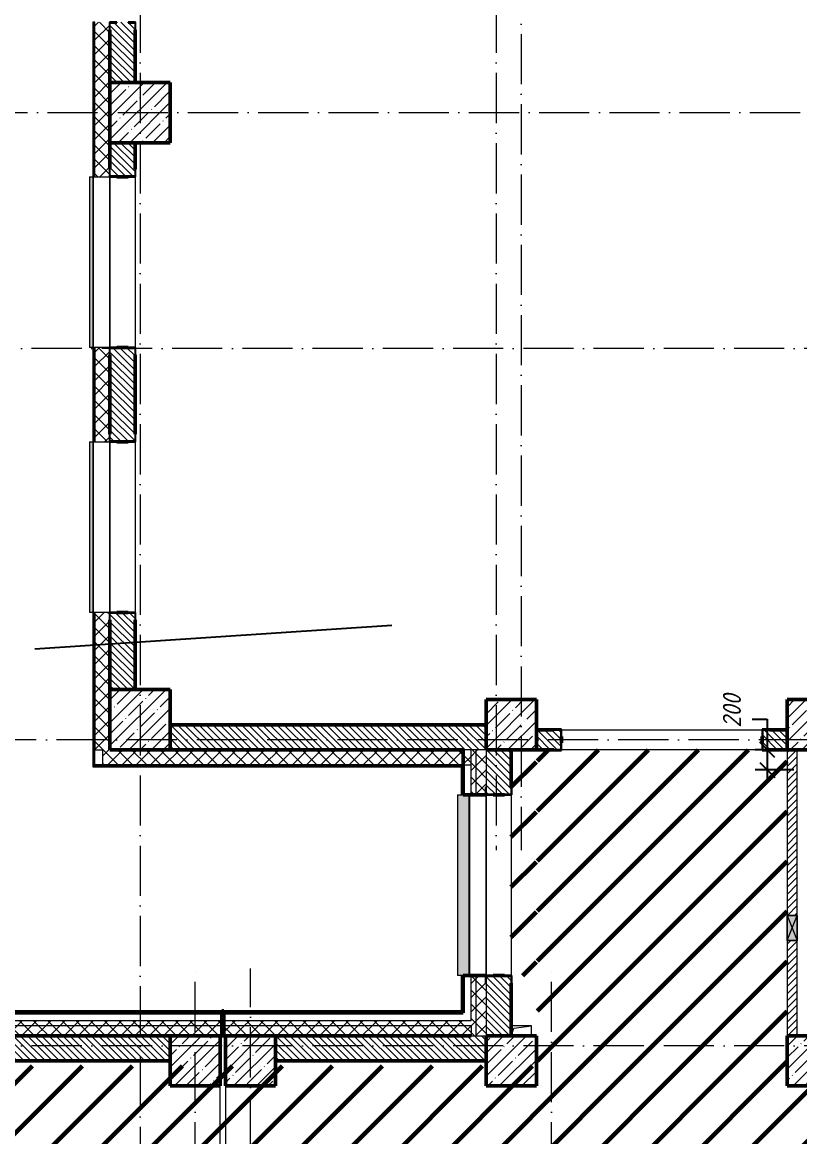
# Model space of a CAD drawing. Header units: millimetres. Extents: x -606178 to 312196, y -19338 to 632709.
# Drawn here: x -195025 to -187276, y 460270 to 471375 of the extents above; entities that cross this region are included whole.
import ezdxf

# ---------------------------------------------------------------- set-up
doc = ezdxf.new("R2010")
doc.units = ezdxf.units.MM
doc.linetypes.add('50_200_ШТРИХ_1Т_ш5_п1_п1_', pattern=[700, 500, -100, 0, -100])
for name, color, linetype, lineweight in [('6.4.1) Окр пт с инж. ПТ2.16', 3, 'Continuous', 60), ('A-____-____-DIMS', 7, 'Continuous', 9), ('A-DETL-GENF-OTLN', 7, 'Continuous', 9), ('A-FLOR-____-OTLN', 7, 'Continuous', 9), ('A-GENM-____-MCUT', 7, 'Continuous', 25), ('A-GENM-____-OTLN', 7, 'Continuous', 9), ('A-GENM-____-OTLN-1', 7, 'Continuous', 25), ('A-GLAZ-____-OTLN', 7, 'Continuous', 9), ('A-WALL-____-MCUT-2', 7, 'Continuous', 50), ('A-WALL-____-MCUT-3', 7, 'Continuous', 9), ('A-WALL-____-OTLN', 7, 'Continuous', 9), ('A-WALL-____-PATT-1', 7, 'Continuous', 9), ('A-WALL-FNSH-MCUT-1', 7, 'Continuous', 9), ('I-WALL-____-OTLN', 7, 'Continuous', 9), ('S-COLS-____-MCUT', 7, 'Continuous', 50), ('S-COLS-____-OTLN', 7, 'Continuous', 9), ('S-GRID-____-OTLN-1', 7, '50_200_ШТРИХ_1Т_ш5_п1_п1_', 9)]:
    doc.layers.add(name, color=color, linetype=linetype, lineweight=lineweight)
doc.layers.add('A-GLAZ-____-OTLN-1', color=7, linetype='Continuous', lineweight=9, true_color=0xc0c0c0)
doc.styles.add('ISOCPEUR_I_10', font='isocpeui.ttf', dxfattribs={"width": 0.9, "height": 180})
doc.dimstyles.new('ISO-1_8_0_9К_СРЕДНИЙ_Кладочные_4', dxfattribs={"dimscale": 304.8, "dimtxt": 179.276612, "dimasz": 0.492126, "dimexe": 0.393701, "dimexo": 0, "dimgap": 0, "dimtad": 1, "dimdec": 3, "dimrnd": 0.001, "dimdsep": 46, "dimtxsty": 'ISOCPEUR_I_10', "dimblk1": 'OBLIQUE', "dimblk2": 'OBLIQUE', "dimsah": 1, "dimcen": 0.09, "dimdle": 0.393701, "dimazin": 0, "dimtfac": 1, "dimtdec": 4, "dimtix": 1, "dimtmove": 1, "dimatfit": 3, "dimfxl": 1, "dimtvp": 1, "dimtolj": 1, "dimtzin": 0, "dimarcsym": 2})
pattern_1 = [(45, (-264901.3, 451794.26), (-70.71068, 70.71068), []), (135, (-264901.3, 451794.26), (-70.71068, -70.71068), [])]
pattern_2 = [(135, (-264901.3, 451794.26), (-35.35534, -35.35534), [])]
pattern_3 = [(45, (-264901.3, 451794.26), (-85.53659, 85.53659), []), (45, (-264844.28, 451794.26), (-85.53659, 85.53659), [])]

# ---------------------------------------------------------------- blocks, each defined once
blk = doc.blocks.new('BSC_Колонна _Прямоугольная - 600х600-V12-АР1_План отверстий 2 этажа в осях 1-64_А-ГГ')
at = {"layer": 'S-COLS-____-OTLN'}
h = blk.add_hatch(dxfattribs=at)
h.set_pattern_fill('FP_40', color=256, style=0, pattern_type=2)
h.set_pattern_definition([(45, (-71050, -18681.04), (-114.04925, 114.04925), []), (45, (-70935.95, -18681.04), (-114.04925, 114.04925), [201.613, -40.323, 3.353, -36.97])])
h.paths.add_polyline_path([(-300, -300), (300, -300), (300, 300), (-300, 300)], flags=0)
at = {"layer": 'S-COLS-____-MCUT'}
for p, q in [((300, 300), (-300, 300)), ((-300, 300), (-300, -300)), ((300, -300), (300, 300)), ((-300, -300), (300, -300))]:
    blk.add_line(p, q, dxfattribs=at)
blk = doc.blocks.new('BSC_Колонна _Прямоугольная - 500х500-V18-АР1_План отверстий 2 этажа в осях 1-64_А-ГГ')
at = {"layer": 'S-COLS-____-OTLN'}
h = blk.add_hatch(dxfattribs=at)
h.set_pattern_fill('FP_47', color=256, style=0, pattern_type=2)
h.set_pattern_definition([(45, (-77750, -12581.04), (-114.04925, 114.04925), []), (45, (-77635.95, -12581.04), (-114.04925, 114.04925), [201.613, -40.323, 3.353, -36.97])])
h.paths.add_polyline_path([(-250, -250), (250, -250), (250, 250), (-250, 250)], flags=0)
at = {"layer": 'S-COLS-____-MCUT'}
for p, q in [((250, 250), (-250, 250)), ((-250, 250), (-250, -250)), ((250, -250), (250, 250)), ((-250, -250), (250, -250))]:
    blk.add_line(p, q, dxfattribs=at)
blk = doc.blocks.new('BSC_Колонна _Прямоугольная - 600х600-V79-АР1_План отверстий 2 этажа в осях 1-64_А-ГГ')
at = {"layer": 'S-COLS-____-OTLN'}
h = blk.add_hatch(dxfattribs=at)
h.set_pattern_fill('FP_108', color=256, style=0, pattern_type=2)
h.set_pattern_definition([(45, (-71050, -12631.04), (-114.04925, 114.04925), []), (45, (-70935.95, -12631.04), (-114.04925, 114.04925), [201.613, -40.323, 3.353, -36.97])])
h.paths.add_polyline_path([(-300, -300), (300, -300), (300, 300), (-300, 300)], flags=0)
at = {"layer": 'S-COLS-____-MCUT'}
for p, q in [((300, 300), (-300, 300)), ((-300, 300), (-300, -300)), ((300, -300), (300, 300)), ((-300, -300), (300, -300))]:
    blk.add_line(p, q, dxfattribs=at)
blk = doc.blocks.new('BSC_Колонна _Прямоугольная - 500х500-V114-АР1_План отверстий 2 этажа в осях 1-64_А-ГГ')
at = {"layer": 'S-COLS-____-OTLN'}
h = blk.add_hatch(dxfattribs=at)
h.set_pattern_fill('FP_143', color=256, style=0, pattern_type=2)
h.set_pattern_definition([(45, (-72150, -9231.04), (-114.04925, 114.04925), []), (45, (-72035.95, -9231.04), (-114.04925, 114.04925), [201.613, -40.323, 3.353, -36.97])])
h.paths.add_polyline_path([(-250, -250), (250, -250), (250, 250), (-250, 250)], flags=0)
at = {"layer": 'S-COLS-____-MCUT'}
for p, q in [((250, 250), (-250, 250)), ((-250, 250), (-250, -250)), ((250, -250), (250, 250)), ((-250, -250), (250, -250))]:
    blk.add_line(p, q, dxfattribs=at)
blk = doc.blocks.new('BSC_Колонна _Прямоугольная - 500х500-V115-АР1_План отверстий 2 этажа в осях 1-64_А-ГГ')
at = {"layer": 'S-COLS-____-OTLN'}
h = blk.add_hatch(dxfattribs=at)
h.set_pattern_fill('FP_144', color=256, style=0, pattern_type=2)
h.set_pattern_definition([(45, (-71600, -9231.04), (-114.04925, 114.04925), []), (45, (-71485.95, -9231.04), (-114.04925, 114.04925), [201.613, -40.323, 3.353, -36.97])])
h.paths.add_polyline_path([(-250, -250), (250, -250), (250, 250), (-250, 250)], flags=0)
at = {"layer": 'S-COLS-____-MCUT'}
for p, q in [((250, 250), (-250, 250)), ((-250, 250), (-250, -250)), ((250, -250), (250, 250)), ((-250, -250), (250, -250))]:
    blk.add_line(p, q, dxfattribs=at)
blk = doc.blocks.new('BSC_Колонна _Прямоугольная - 500х500-V135-АР1_План отверстий 2 этажа в осях 1-64_А-ГГ')
at = {"layer": 'S-COLS-____-OTLN'}
h = blk.add_hatch(dxfattribs=at)
h.set_pattern_fill('FP_165', color=256, style=0, pattern_type=2)
h.set_pattern_definition([(45, (-74750, -12581.04), (-114.04925, 114.04925), []), (45, (-74635.95, -12581.04), (-114.04925, 114.04925), [201.613, -40.323, 3.353, -36.97])])
h.paths.add_polyline_path([(-250, -250), (250, -250), (250, 250), (-250, 250), (-250, 195)], flags=0)
at = {"layer": 'S-COLS-____-MCUT'}
for p, q in [((250, 250), (-250, 250)), ((-250, 250), (-250, -250)), ((250, -250), (250, 250)), ((-250, -250), (250, -250))]:
    blk.add_line(p, q, dxfattribs=at)
blk = doc.blocks.new('BSC_Колонна _Прямоугольная - 500х500-V139-АР1_План отверстий 2 этажа в осях 1-64_А-ГГ')
at = {"layer": 'S-COLS-____-OTLN'}
h = blk.add_hatch(dxfattribs=at)
h.set_pattern_fill('FP_170', color=256, style=0, pattern_type=2)
h.set_pattern_definition([(45, (-77750, -9231.04), (-114.04925, 114.04925), []), (45, (-77635.95, -9231.04), (-114.04925, 114.04925), [201.613, -40.323, 3.353, -36.97])])
h.paths.add_polyline_path([(-250, -250), (250, -250), (250, 250), (-250, 250)], flags=0)
at = {"layer": 'S-COLS-____-MCUT'}
for p, q in [((250, 250), (-250, 250)), ((-250, 250), (-250, -250)), ((250, -250), (250, 250)), ((-250, -250), (250, -250))]:
    blk.add_line(p, q, dxfattribs=at)
blk = doc.blocks.new('BSC_Колонна _Прямоугольная - 500х500-V140-АР1_План отверстий 2 этажа в осях 1-64_А-ГГ')
at = {"layer": 'S-COLS-____-OTLN'}
h = blk.add_hatch(dxfattribs=at)
h.set_pattern_fill('FP_171', color=256, style=0, pattern_type=2)
h.set_pattern_definition([(45, (-74750, -9231.04), (-114.04925, 114.04925), []), (45, (-74635.95, -9231.04), (-114.04925, 114.04925), [201.613, -40.323, 3.353, -36.97])])
h.paths.add_polyline_path([(-250, -250), (250, -250), (250, 250), (-250, 250), (-250, 105)], flags=0)
at = {"layer": 'S-COLS-____-MCUT'}
for p, q in [((250, 250), (-250, 250)), ((-250, 250), (-250, -250)), ((250, -250), (250, 250)), ((-250, -250), (250, -250))]:
    blk.add_line(p, q, dxfattribs=at)
blk = doc.blocks.new('Фахверк_СКБ_Уголок - 250_2700-27497298-АР1_План отверстий 2 этажа в осях 1-64_А-ГГ')
at = {"layer": 'A-GENM-____-MCUT'}
for p, q in [((200, 181), (125, 181)), ((125, 181), (125, 106)), ((131, 106), (131, 175)), ((131, 175), (200, 175)), ((200, 175), (200, 181)), ((125, 106), (131, 106)), ((131, -6), (125, -6)), ((125, -6), (125, -81)), ((125, -81), (200, -81)), ((131, -75), (131, -6)), ((200, -75), (131, -75)), ((200, -81), (200, -75))]:
    blk.add_line(p, q, dxfattribs=at)
blk = doc.blocks.new('Фахверк_СКБ_Уголок - 200_3380-28509457-АР1_План отверстий 2 этажа в осях 1-64_А-ГГ')
at = {"layer": 'A-GENM-____-MCUT'}
for p, q in [((200, 156), (125, 156)), ((125, 156), (125, 81)), ((131, 81), (131, 150)), ((131, 150), (200, 150)), ((200, 150), (200, 156)), ((125, 81), (131, 81)), ((131, 19), (125, 19)), ((125, 19), (125, -56)), ((131, -50), (131, 19)), ((125, -56), (200, -56)), ((200, -50), (131, -50)), ((200, -56), (200, -50))]:
    blk.add_line(p, q, dxfattribs=at)
blk = doc.blocks.new('AR_Отверстие прямоугольное _в стене_ - AR_Отверстие прямоугольное _в стене__ВК-32404655-АР1_План отверстий 2 этажа в осях 1-64_А-ГГ')
at = {"layer": 'A-GLAZ-____-OTLN'}
blk.add_hatch(color=256, dxfattribs=at).paths.add_polyline_path([(125, 50), (-125, 50), (-125, -50), (125, -50)], flags=0)
at = {"layer": 'A-DETL-GENF-OTLN'}
for p, q in [((-125, -50), (-125, 50)), ((-125, 50), (125, 50)), ((125, 50), (-125, -50)), ((-125, 50), (125, -50)), ((125, 50), (-125, 50)), ((-125, 50), (-125, -50)), ((125, 50), (125, -50)), ((125, -50), (125, 50)), ((125, -50), (-125, -50)), ((-125, -50), (125, -50))]:
    blk.add_line(p, q, dxfattribs=at)
blk = doc.blocks.new('AR_Отверстие прямоугольное _в плите_ - AR_Отверстие прямоугольное _в плите_-30510712-АР1_План отверстий 2 этажа в осях 1-64_А-ГГ')
at = {"layer": 'A-GENM-____-OTLN'}
for p, q in [((100, 50), (-100, 50)), ((-100, -50), (-75, 25)), ((-75, 25), (100, 50)), ((100, -50), (100, 50))]:
    blk.add_line(p, q, dxfattribs=at)
blk = doc.blocks.new('Отлив_СКБ - Отлив витража_СФТК-31883956-АР1_План отверстий 2 этажа в осях 1-64_А-ГГ')
at = {"layer": 'A-GLAZ-____-OTLN-1'}
for points in [[(0, 3), (0, 2), (1700, 3), (1700, 37), (0, 37)], [(0, 2), (0, 0), (1700, 0), (1700, 2)]]:
    blk.add_hatch(color=256, dxfattribs=at).paths.add_polyline_path(points, flags=0)
at = {"layer": 'A-GLAZ-____-OTLN'}
for p, q in [((0, 3), (0, 37)), ((1700, 37), (0, 37)), ((0, 2), (1700, 2)), ((1700, 37), (1700, 3)), ((1700, 0), (0, 0))]:
    blk.add_line(p, q, dxfattribs=at)
blk = doc.blocks.new('Отлив_СКБ - Отлив витража_120_НВФ-31885689-АР1_План отверстий 2 этажа в осях 1-64_А-ГГ')
at = {"layer": 'A-GLAZ-____-OTLN-1'}
for points in [[(1800, 2), (1800, 120), (0, 120), (0, 2), (1103, 2)], [(1103, 0), (1800, 0), (1800, 2), (0, 2), (0, 0)]]:
    blk.add_hatch(color=256, dxfattribs=at).paths.add_polyline_path(points, flags=0)
at = {"layer": 'A-GLAZ-____-OTLN'}
for p, q in [((0, 83), (0, 120)), ((1800, 120), (0, 120)), ((1800, 120), (1800, 83)), ((0, 2), (1800, 2)), ((1800, 0), (0, 0))]:
    blk.add_line(p, q, dxfattribs=at)
blk = doc.blocks.new('Стены 6 - Стены 4-31195849-АР1_План отверстий 2 этажа в осях 1-64_А-ГГ')
at = {"layer": 'A-WALL-____-MCUT-2'}
for p, q in [((-1799, 41030), (-1799, 41010)), ((-1549, 41030), (-1799, 41030)), ((-1799, 41010), (-1549, 41010)), ((-1549, 41010), (-1549, 41030))]:
    blk.add_line(p, q, dxfattribs=at)
blk = doc.blocks.new('_Oblique')
at = {"color": 0, "linetype": 'ByBlock', "lineweight": -2}
blk.add_line((-0.5, -0.5), (0.5, 0.5), dxfattribs=at)
blk = doc.blocks.new('*D4599')
at = {"layer": 'A-____-____-DIMS', "color": 0, "lineweight": -2, "transparency": 16777216}
for p, q in [((-187750, 464431), (-187600, 464431)), ((-187600, 464431), (-187600, 464125)), ((-187600, 464245), (-187600, 463805)), ((-187401, 464125), (-187720, 464125)), ((-187336, 463925), (-187720, 463925))]:
    blk.add_line(p, q, dxfattribs=at)
at = {"layer": 'Defpoints', "color": 0, "transparency": 16777216}
for p in [(-187401, 464125), (-187600, 463925), (-187336, 463925)]:
    blk.add_point(p, dxfattribs=at)
at = {"layer": 'A-____-____-DIMS', "color": 0, "lineweight": -2, "transparency": 16777216, "xscale": 150, "yscale": 150, "zscale": 150}
for p, rotation in [((-187600, 464125), 90), ((-187600, 463925), 270)]:
    blk.add_blockref('_Oblique', p, dxfattribs=dict(at, rotation=rotation))
at = {"layer": 'A-____-____-DIMS', "color": 0, "transparency": 16777216, "insert": (-188042, 464346), "char_height": 180, "width": 409.58, "attachment_point": 1, "rotation": 90, "line_spacing_factor": 1.149209, "style": 'ISOCPEUR_I_10'}
blk.add_mtext('\\A1;200', dxfattribs=at)

msp = doc.modelspace()

# ---------------------------------------------------------------- hatches: boundary and pattern name
at = {"layer": '6.4.1) Окр пт с инж. ПТ2.16'}
h = msp.add_hatch(dxfattribs=at)
h.set_pattern_fill('ANSI31', color=256, scale=111)
h.paths.add_polyline_path([(-189901.3011, 461875.3011), (-190151.3011, 461875.3011), (-190151.3011, 464125.3011), (-189901.3011, 464125.3011)])
h.paths.add_polyline_path([(-189889.3011, 460975.3011), (-187401.3011, 460975.3011), (-187401.3011, 464125.3011), (-189889.3011, 464125.3011)])
h = msp.add_hatch(dxfattribs=at)
h.set_pattern_fill('ANSI31', color=256, scale=111)
h.paths.add_polyline_path([(-226051.3011, 460975.3011), (-175901.3011, 460975.3011), (-175901.3011, 457875.3011), (-226051.3011, 457875.3011)])
at = {"layer": 'A-WALL-____-PATT-1'}
h = msp.add_hatch(dxfattribs=at)
h.set_pattern_fill('FP_1', color=256, style=0, pattern_type=2)
h.set_pattern_definition(pattern_1)
h.paths.add_polyline_path([(-194301.3011, 464125.3011), (-194151.3011, 464125.3011), (-194151.3011, 465420.3011), (-194157.3011, 465420.3011), (-194157.3011, 465495.3011), (-194301.3011, 465495.3011)], flags=0)
h.paths.add_polyline_path([(-194157.3011, 467195.3011), (-194157.3011, 467270.3011), (-194151.3011, 467270.3011), (-194151.3011, 468060.3011), (-194157.3011, 468060.3011), (-194157.3011, 468135.3011), (-194301.3011, 468135.3011), (-194301.3011, 467195.3011), (-194216.4192, 467195.3011)], flags=0)
h.paths.add_polyline_path([(-194216.4192, 469835.3011), (-194157.3011, 469835.3011), (-194157.3011, 469910.3011), (-194151.3011, 469910.3011), (-194151.3011, 471300.3011), (-194157.3011, 471300.3011), (-194157.3011, 471375.3011), (-194301.3011, 471375.3011), (-194301.3011, 469835.3011)], flags=0)
h.paths.add_polyline_path([(-194157.3011, 473075.3011), (-194157.3011, 473150.3011), (-194151.3011, 473150.3011), (-194151.3011, 473940.3011), (-194157.3011, 473940.3011), (-194157.3011, 474015.3011), (-194301.3011, 474015.3011), (-194301.3011, 473075.3011), (-194216.4192, 473075.3011)], flags=0)
h.paths.add_polyline_path([(-194216.4192, 475715.3011), (-194157.3011, 475715.3011), (-194157.3011, 475790.3011), (-194151.3011, 475790.3011), (-194151.3011, 477180.3011), (-194157.3011, 477180.3011), (-194157.3011, 477255.3011), (-194301.3011, 477255.3011), (-194301.3011, 475715.3011)], flags=0)
h.paths.add_polyline_path([(-194216.4192, 478955.3011), (-194157.3011, 478955.3011), (-194157.3011, 479030.3011), (-194151.3011, 479030.3011), (-194151.3011, 479820.3011), (-194157.3011, 479820.3011), (-194157.3011, 479895.3011), (-194301.3011, 479895.3011), (-194301.3011, 478955.3011)], flags=0)
h.paths.add_polyline_path([(-194157.3011, 481595.3011), (-194157.3011, 481670.3011), (-194151.3011, 481670.3011), (-194151.3011, 483060.3011), (-194157.3011, 483060.3011), (-194157.3011, 483135.3011), (-194301.3011, 483135.3011), (-194301.3011, 481595.3011), (-194216.4192, 481595.3011)], flags=0)
h.paths.add_polyline_path([(-194157.3011, 484835.3011), (-194157.3011, 484910.3011), (-194151.3011, 484910.3011), (-194151.3011, 485700.3011), (-194157.3011, 485700.3011), (-194157.3011, 485775.3011), (-194301.3011, 485775.3011), (-194301.3011, 484835.3011), (-194216.4192, 484835.3011)], flags=0)
h.paths.add_polyline_path([(-194216.4192, 487475.3011), (-194157.3011, 487475.3011), (-194157.3011, 487550.3011), (-194151.3011, 487550.3011), (-194151.3011, 488940.3011), (-194157.3011, 488940.3011), (-194157.3011, 489015.3011), (-194301.3011, 489015.3011), (-194301.3011, 487475.3011)], flags=0)
h.paths.add_polyline_path([(-194216.4192, 490715.3011), (-194157.3011, 490715.3011), (-194157.3011, 490790.3011), (-194151.3011, 490790.3011), (-194151.3011, 491580.3011), (-194157.3011, 491580.3011), (-194157.3011, 491655.3011), (-194301.3011, 491655.3011), (-194301.3011, 490715.3011)], flags=0)
h.paths.add_polyline_path([(-194157.3011, 493355.3011), (-194157.3011, 493430.3011), (-194151.3011, 493430.3011), (-194151.3011, 494875.3011), (-194301.3011, 494875.3011), (-194301.3011, 493355.3011), (-194216.4192, 493355.3011)], flags=0)
h = msp.add_hatch(dxfattribs=at)
h.set_pattern_fill('FP_6', color=256, style=0, pattern_type=2)
h.set_pattern_definition(pattern_2)
h.paths.add_polyline_path([(-193901.3011, 470775.3011), (-193901.3011, 471369.3011), (-193970.3011, 471369.3011), (-193970.3011, 471375.3011), (-194082.3011, 471375.3011), (-194082.3011, 471369.3011), (-194151.3011, 471369.3011), (-194151.3011, 470775.3011), (-194082.3011, 470775.3011)], flags=0)
h.paths.add_polyline_path([(-193970.3011, 473075.3011), (-193970.3011, 473081.3011), (-193901.3011, 473081.3011), (-193901.3011, 474009.3011), (-193970.3011, 474009.3011), (-193970.3011, 474015.3011), (-194082.3011, 474015.3011), (-194082.3011, 474009.3011), (-194151.3011, 474009.3011), (-194151.3011, 473081.3011), (-194082.3011, 473081.3011), (-194082.3011, 473075.3011)], flags=0)
h.paths.add_polyline_path([(-193970.3011, 475715.3011), (-193970.3011, 475721.3011), (-193901.3011, 475721.3011), (-193901.3011, 476175.3011), (-194151.3011, 476175.3011), (-194151.3011, 475721.3011), (-194082.3011, 475721.3011), (-194082.3011, 475715.3011)], flags=0)
h = msp.add_hatch(dxfattribs=at)
h.set_pattern_fill('FP_6', color=256, style=0, pattern_type=2)
h.set_pattern_definition(pattern_2)
h.paths.add_polyline_path([(-194082.3011, 464725.3011), (-193901.3011, 464725.3011), (-193901.3011, 465489.3011), (-193970.3011, 465489.3011), (-193970.3011, 465495.3011), (-194082.3011, 465495.3011), (-194082.3011, 465489.3011), (-194151.3011, 465489.3011), (-194151.3011, 464725.3011)], flags=0)
h.paths.add_polyline_path([(-194082.3011, 467195.3011), (-193970.3011, 467195.3011), (-193970.3011, 467201.3011), (-193901.3011, 467201.3011), (-193901.3011, 468129.3011), (-193970.3011, 468129.3011), (-193970.3011, 468135.3011), (-194082.3011, 468135.3011), (-194082.3011, 468129.3011), (-194151.3011, 468129.3011), (-194151.3011, 467201.3011), (-194082.3011, 467201.3011)], flags=0)
h.paths.add_polyline_path([(-193970.3011, 469835.3011), (-193970.3011, 469841.3011), (-193901.3011, 469841.3011), (-193901.3011, 470175.3011), (-194151.3011, 470175.3011), (-194151.3011, 469841.3011), (-194082.3011, 469841.3011), (-194082.3011, 469835.3011)], flags=0)
h = msp.add_hatch(dxfattribs=at)
h.set_pattern_fill('FP_6', color=256, style=0, pattern_type=2)
h.set_pattern_definition(pattern_2)
h.paths.add_polyline_path([(-190401.3011, 464125.3011), (-190401.3011, 464375.3011), (-193551.3011, 464375.3011), (-193551.3011, 464125.3011), (-190501.3011, 464125.3011)], flags=0)
h = msp.add_hatch(dxfattribs=at)
h.set_pattern_fill('FP_6', color=256, style=0, pattern_type=2)
h.set_pattern_definition(pattern_2)
h.paths.add_polyline_path([(-187645.3011, 464125.3011), (-187401.3011, 464125.3011), (-187401.3011, 464325.3011), (-187645.3011, 464325.3011), (-187645.3011, 464256.3011), (-187651.3011, 464256.3011), (-187651.3011, 464194.3011), (-187645.3011, 464194.3011), (-187645.3011, 464130.1011)], flags=0)
h.paths.add_polyline_path([(-189901.3011, 464125.3011), (-189657.3011, 464125.3011), (-189657.3011, 464194.3011), (-189651.3011, 464194.3011), (-189651.3011, 464256.3011), (-189657.3011, 464256.3011), (-189657.3011, 464325.3011), (-189901.3011, 464325.3011)], flags=0)
h = msp.add_hatch(dxfattribs=at)
h.set_pattern_fill('FP_1', color=256, style=0, pattern_type=2)
h.set_pattern_definition(pattern_1)
h.paths.add_polyline_path([(-190551.3011, 463975.3011), (-190551.3011, 464125.3011), (-194226.3011, 464125.3011), (-194226.3011, 463975.3011), (-190681.4906, 463975.3011)], flags=0)
h = msp.add_hatch(dxfattribs=at)
h.set_pattern_fill('FP_1', color=256, style=0, pattern_type=2)
h.set_pattern_definition(pattern_1)
h.paths.add_polyline_path([(-190501.3011, 461275.3011), (-190501.3011, 461875.3011), (-190551.3011, 461875.3011), (-190551.3011, 461275.3011)], flags=0)
h.paths.add_polyline_path([(-190501.3011, 463675.3011), (-190501.3011, 464125.3011), (-190551.3011, 464125.3011), (-190551.3011, 463675.3011)], flags=0)
h = msp.add_hatch(dxfattribs=at)
h.set_pattern_fill('FP_1', color=256, style=0, pattern_type=2)
h.set_pattern_definition(pattern_1)
h.paths.add_polyline_path([(-190452.9532, 461275.3011), (-190401.3011, 461275.3011), (-190401.3011, 461800.3011), (-190407.3011, 461800.3011), (-190407.3011, 461875.3011), (-190501.3011, 461875.3011), (-190501.3011, 461275.3011)], flags=0)
h.paths.add_polyline_path([(-190501.3011, 463675.3011), (-190407.3011, 463675.3011), (-190407.3011, 463750.3011), (-190401.3011, 463750.3011), (-190401.3011, 464125.3011), (-190501.3011, 464125.3011), (-190501.3011, 463710.0897)], flags=0)
h = msp.add_hatch(dxfattribs=at)
h.set_pattern_fill('FP_6', color=256, style=0, pattern_type=2)
h.set_pattern_definition(pattern_2)
h.paths.add_polyline_path([(-190220.3011, 461275.3011), (-190151.3011, 461275.3011), (-190151.3011, 461869.3011), (-190220.3011, 461869.3011), (-190220.3011, 461875.3011), (-190332.3011, 461875.3011), (-190332.3011, 461869.3011), (-190401.3011, 461869.3011), (-190401.3011, 461275.3011), (-190239.6245, 461275.3011)], flags=0)
h.paths.add_polyline_path([(-190220.3011, 463675.3011), (-190220.3011, 463681.3011), (-190151.3011, 463681.3011), (-190151.3011, 464125.3011), (-190401.3011, 464125.3011), (-190401.3011, 463681.3011), (-190332.3011, 463681.3011), (-190332.3011, 463675.3011)], flags=0)
h = msp.add_hatch(dxfattribs=at)
h.set_pattern_fill('FP_5', color=256, style=0, pattern_type=2)
h.set_pattern_definition([(45, (-264901.3, 451794.26), (-35.35534, 35.35534), [])])
h.paths.add_polyline_path([(-187301.3011, 461275.3011), (-187301.3011, 462225.3011), (-187401.3011, 462225.3011), (-187401.3011, 461275.3011)], flags=0)
h.paths.add_polyline_path([(-187401.3011, 462475.3011), (-187301.3011, 462475.3011), (-187301.3011, 464125.3011), (-187401.3011, 464125.3011), (-187401.3011, 462850.0957)], flags=0)
h = msp.add_hatch(dxfattribs=at)
h.set_pattern_fill('FP_3', color=256, style=0, pattern_type=2)
h.set_pattern_definition(pattern_3)
h.paths.add_polyline_path([(-190631.3011, 461505.3011), (-190631.3011, 461875.3011), (-190651.3011, 461875.3011), (-190651.3011, 461505.3011)], flags=0)
h.paths.add_polyline_path([(-190651.3011, 463675.3011), (-190631.3011, 463675.3011), (-190631.3011, 463955.3011), (-190651.3011, 463955.3011), (-190651.3011, 463710.0897)], flags=0)
h = msp.add_hatch(dxfattribs=at)
h.set_pattern_fill('FP_3', color=256, style=0, pattern_type=2)
h.set_pattern_definition(pattern_3)
h.paths.add_polyline_path([(-193036.3011, 461505.3011), (-193036.3011, 461525.3011), (-196901.3011, 461525.3011), (-196901.3011, 461505.3011), (-194216.4192, 461505.3011)], flags=0)
h.paths.add_polyline_path([(-198701.3011, 461505.3011), (-198701.3011, 461525.3011), (-199901.3011, 461525.3011), (-199901.3011, 461505.3011), (-199518.812, 461505.3011)], flags=0)
h.paths.add_polyline_path([(-201701.3011, 461505.3011), (-201701.3011, 461525.3011), (-202901.3011, 461525.3011), (-202901.3011, 461505.3011), (-202170.0085, 461505.3011)], flags=0)
h.paths.add_polyline_path([(-205704.937, 461505.3011), (-204701.3011, 461505.3011), (-204701.3011, 461525.3011), (-205901.3011, 461525.3011), (-205901.3011, 461505.3011)], flags=0)
h.paths.add_polyline_path([(-208356.1335, 461505.3011), (-207701.3011, 461505.3011), (-207701.3011, 461525.3011), (-208901.3011, 461525.3011), (-208901.3011, 461505.3011)], flags=0)
h.paths.add_polyline_path([(-210701.3011, 461505.3011), (-210701.3011, 461525.3011), (-211901.3011, 461525.3011), (-211901.3011, 461505.3011), (-211891.062, 461505.3011)], flags=0)
h.paths.add_polyline_path([(-213701.3011, 461505.3011), (-213701.3011, 461525.3011), (-214901.3011, 461525.3011), (-214901.3011, 461505.3011), (-214542.2585, 461505.3011)], flags=0)
h.paths.add_polyline_path([(-219701.3011, 461505.3011), (-219701.3011, 461525.3011), (-220901.3011, 461525.3011), (-220901.3011, 461505.3011), (-220728.3835, 461505.3011)], flags=0)
h.paths.add_polyline_path([(-217901.3011, 461505.3011), (-216701.3011, 461505.3011), (-216701.3011, 461525.3011), (-217901.3011, 461525.3011)], flags=0)
h.paths.add_polyline_path([(-223901.3011, 461505.3011), (-222701.3011, 461505.3011), (-222701.3011, 461525.3011), (-223901.3011, 461525.3011)], flags=0)
h.paths.add_polyline_path([(-226566.3011, 461505.3011), (-225701.3011, 461505.3011), (-225701.3011, 461525.3011), (-226566.3011, 461525.3011)], flags=0)
h = msp.add_hatch(dxfattribs=at)
h.set_pattern_fill('FP_3', color=256, style=0, pattern_type=2)
h.set_pattern_definition(pattern_3)
h.paths.add_polyline_path([(-190651.3011, 461505.3011), (-190651.3011, 461525.3011), (-193016.3011, 461525.3011), (-193016.3011, 461505.3011), (-190681.4906, 461505.3011)], flags=0)
h = msp.add_hatch(dxfattribs=at)
h.set_pattern_fill('FP_1', color=256, style=0, pattern_type=2)
h.set_pattern_definition(pattern_1)
h.paths.add_polyline_path([(-190551.3011, 461375.3011), (-190551.3011, 461425.3011), (-196901.3011, 461425.3011), (-196901.3011, 461375.3011), (-190681.4906, 461375.3011)], flags=0)
h.paths.add_polyline_path([(-199518.812, 461375.3011), (-198701.3011, 461375.3011), (-198701.3011, 461425.3011), (-199901.3011, 461425.3011), (-199901.3011, 461375.3011)], flags=0)
h.paths.add_polyline_path([(-201701.3011, 461375.3011), (-201701.3011, 461425.3011), (-202901.3011, 461425.3011), (-202901.3011, 461375.3011), (-202170.0085, 461375.3011)], flags=0)
h.paths.add_polyline_path([(-204701.3011, 461375.3011), (-204701.3011, 461425.3011), (-205901.3011, 461425.3011), (-205901.3011, 461375.3011), (-204821.2049, 461375.3011)], flags=0)
h.paths.add_polyline_path([(-207701.3011, 461375.3011), (-207701.3011, 461425.3011), (-208901.3011, 461425.3011), (-208901.3011, 461375.3011), (-208356.1335, 461375.3011)], flags=0)
h.paths.add_polyline_path([(-211901.3011, 461375.3011), (-210701.3011, 461375.3011), (-210701.3011, 461425.3011), (-211901.3011, 461425.3011)], flags=0)
h.paths.add_polyline_path([(-214901.3011, 461375.3011), (-213701.3011, 461375.3011), (-213701.3011, 461425.3011), (-214901.3011, 461425.3011)], flags=0)
h.paths.add_polyline_path([(-217193.4549, 461375.3011), (-216701.3011, 461375.3011), (-216701.3011, 461425.3011), (-217901.3011, 461425.3011), (-217901.3011, 461375.3011)], flags=0)
h.paths.add_polyline_path([(-219701.3011, 461375.3011), (-219701.3011, 461425.3011), (-220901.3011, 461425.3011), (-220901.3011, 461375.3011), (-220728.3835, 461375.3011)], flags=0)
h.paths.add_polyline_path([(-222701.3011, 461375.3011), (-222701.3011, 461425.3011), (-223901.3011, 461425.3011), (-223901.3011, 461375.3011), (-223379.5799, 461375.3011)], flags=0)
h.paths.add_polyline_path([(-227101.3011, 461375.3011), (-225701.3011, 461375.3011), (-225701.3011, 461425.3011), (-227101.3011, 461425.3011)], flags=0)
h.paths.add_polyline_path([(-228901.3011, 461375.3011), (-228901.3011, 461425.3011), (-230101.3011, 461425.3011), (-230101.3011, 461375.3011), (-229565.7049, 461375.3011)], flags=0)
h.paths.add_polyline_path([(-237901.3011, 461375.3011), (-237901.3011, 461425.3011), (-241071.3011, 461425.3011), (-241071.3011, 461375.3011), (-240170.4906, 461375.3011)], flags=0)
h = msp.add_hatch(dxfattribs=at)
h.set_pattern_fill('FP_1', color=256, style=0, pattern_type=2)
h.set_pattern_definition(pattern_1)
h.paths.add_polyline_path([(-190551.3011, 461275.3011), (-190551.3011, 461375.3011), (-196901.3011, 461375.3011), (-196901.3011, 461281.3011), (-196826.3011, 461281.3011), (-196826.3011, 461275.3011), (-190681.4906, 461275.3011)], flags=0)
h.paths.add_polyline_path([(-199518.812, 461275.3011), (-198776.3011, 461275.3011), (-198776.3011, 461281.3011), (-198701.3011, 461281.3011), (-198701.3011, 461375.3011), (-199901.3011, 461375.3011), (-199901.3011, 461281.3011), (-199826.3011, 461281.3011), (-199826.3011, 461275.3011)], flags=0)
h.paths.add_polyline_path([(-201776.3011, 461275.3011), (-201776.3011, 461281.3011), (-201701.3011, 461281.3011), (-201701.3011, 461375.3011), (-202901.3011, 461375.3011), (-202901.3011, 461281.3011), (-202826.3011, 461281.3011), (-202826.3011, 461275.3011), (-202051.3011, 461275.3011)], flags=0)
h.paths.add_polyline_path([(-205551.3011, 461275.3011), (-204776.3011, 461275.3011), (-204776.3011, 461281.3011), (-204701.3011, 461281.3011), (-204701.3011, 461375.3011), (-205901.3011, 461375.3011), (-205901.3011, 461281.3011), (-205826.3011, 461281.3011), (-205826.3011, 461275.3011), (-205704.937, 461275.3011)], flags=0)
h.paths.add_polyline_path([(-208356.1335, 461275.3011), (-207776.3011, 461275.3011), (-207776.3011, 461281.3011), (-207701.3011, 461281.3011), (-207701.3011, 461375.3011), (-208901.3011, 461375.3011), (-208901.3011, 461281.3011), (-208826.3011, 461281.3011), (-208826.3011, 461275.3011)], flags=0)
h.paths.add_polyline_path([(-211051.3011, 461275.3011), (-210776.3011, 461275.3011), (-210776.3011, 461281.3011), (-210701.3011, 461281.3011), (-210701.3011, 461375.3011), (-211901.3011, 461375.3011), (-211901.3011, 461281.3011), (-211826.3011, 461281.3011), (-211826.3011, 461275.3011), (-211551.3011, 461275.3011)], flags=0)
h.paths.add_polyline_path([(-214051.3011, 461275.3011), (-213776.3011, 461275.3011), (-213776.3011, 461281.3011), (-213701.3011, 461281.3011), (-213701.3011, 461375.3011), (-214901.3011, 461375.3011), (-214901.3011, 461281.3011), (-214826.3011, 461281.3011), (-214826.3011, 461275.3011), (-214542.2585, 461275.3011)], flags=0)
h.paths.add_polyline_path([(-216776.3011, 461275.3011), (-216776.3011, 461281.3011), (-216701.3011, 461281.3011), (-216701.3011, 461375.3011), (-217901.3011, 461375.3011), (-217901.3011, 461281.3011), (-217826.3011, 461281.3011), (-217826.3011, 461275.3011), (-217193.4549, 461275.3011)], flags=0)
h.paths.add_polyline_path([(-219776.3011, 461275.3011), (-219776.3011, 461281.3011), (-219701.3011, 461281.3011), (-219701.3011, 461375.3011), (-220901.3011, 461375.3011), (-220901.3011, 461281.3011), (-220826.3011, 461281.3011), (-220826.3011, 461275.3011), (-220051.3011, 461275.3011)], flags=0)
h.paths.add_polyline_path([(-223826.3011, 461275.3011), (-222776.3011, 461275.3011), (-222776.3011, 461281.3011), (-222701.3011, 461281.3011), (-222701.3011, 461375.3011), (-223901.3011, 461375.3011), (-223901.3011, 461281.3011), (-223826.3011, 461281.3011)], flags=0)
h.paths.add_polyline_path([(-226051.3011, 461275.3011), (-225776.3011, 461275.3011), (-225776.3011, 461281.3011), (-225701.3011, 461281.3011), (-225701.3011, 461375.3011), (-227101.3011, 461375.3011), (-227101.3011, 461275.3011), (-226601.3011, 461275.3011)], flags=0)
h.paths.add_polyline_path([(-229565.7049, 461275.3011), (-228976.3011, 461275.3011), (-228976.3011, 461281.3011), (-228901.3011, 461281.3011), (-228901.3011, 461375.3011), (-230101.3011, 461375.3011), (-230101.3011, 461275.3011), (-229601.3011, 461275.3011)], flags=0)
h.paths.add_polyline_path([(-237976.3011, 461275.3011), (-237976.3011, 461281.3011), (-237901.3011, 461281.3011), (-237901.3011, 461375.3011), (-241071.3011, 461375.3011), (-241071.3011, 461275.3011), (-238601.3011, 461275.3011)], flags=0)
h = msp.add_hatch(dxfattribs=at)
h.set_pattern_fill('FP_6', color=256, style=0, pattern_type=2)
h.set_pattern_definition(pattern_2)
h.paths.add_polyline_path([(-193551.3011, 461025.3011), (-193551.3011, 461275.3011), (-196051.3011, 461275.3011), (-196051.3011, 461025.3011), (-194216.4192, 461025.3011)], flags=0)
h = msp.add_hatch(dxfattribs=at)
h.set_pattern_fill('FP_6', color=256, style=0, pattern_type=2)
h.set_pattern_definition(pattern_2)
h.paths.add_polyline_path([(-192501.3011, 461025.3011), (-190401.3011, 461025.3011), (-190401.3011, 461275.3011), (-192501.3011, 461275.3011)], flags=0)

# ---------------------------------------------------------------- linework, layer by layer
msp.add_lwpolyline([(-194898.6857, 465131.9592), (-191342.4259, 465368.8679)])
at = {"layer": 'A-FLOR-____-OTLN'}
for p, q in [((-193051.3011, 457875.3011), (-193051.3011, 460775.3011)), ((-193001.3011, 460775.3011), (-193001.3011, 457875.3011))]:
    msp.add_line(p, q, dxfattribs=at)
at = {"layer": 'A-WALL-____-MCUT-2'}
for p, q in [((-194151.3011, 470775.3011), (-194151.3011, 471300.3011)), ((-194151.3011, 471300.3011), (-194151.3011, 470775.3011)), ((-193901.3011, 470775.3011), (-193901.3011, 471300.3011)), ((-194151.3011, 469910.3011), (-194151.3011, 470175.3011)), ((-194151.3011, 470175.3011), (-194151.3011, 469910.3011)), ((-193901.3011, 469910.3011), (-193901.3011, 470175.3011)), ((-194082.3011, 469835.3011), (-193970.3011, 469835.3011)), ((-193970.3011, 468135.3011), (-194082.3011, 468135.3011)), ((-194151.3011, 467270.3011), (-194151.3011, 468060.3011)), ((-194151.3011, 468060.3011), (-194151.3011, 467270.3011)), ((-193901.3011, 467270.3011), (-193901.3011, 468060.3011)), ((-194082.3011, 467195.3011), (-193970.3011, 467195.3011)), ((-193970.3011, 465495.3011), (-194082.3011, 465495.3011)), ((-194151.3011, 464725.3011), (-194151.3011, 465420.3011)), ((-194151.3011, 465420.3011), (-194151.3011, 464725.3011)), ((-193901.3011, 464725.3011), (-193901.3011, 465420.3011)), ((-190401.3011, 464375.3011), (-193551.3011, 464375.3011)), ((-189726.3011, 464325.3011), (-189901.3011, 464325.3011)), ((-187401.3011, 464325.3011), (-187576.3011, 464325.3011)), ((-189651.3011, 464194.3011), (-189651.3011, 464256.3011)), ((-187651.3011, 464256.3011), (-187651.3011, 464194.3011)), ((-193551.3011, 464125.3011), (-190631.3011, 464125.3011)), ((-190631.3011, 463675.3011), (-190631.3011, 464125.3011)), ((-190151.3011, 463750.3011), (-190151.3011, 464125.3011)), ((-189901.3011, 464125.3011), (-189726.3011, 464125.3011)), ((-187576.3011, 464125.3011), (-187401.3011, 464125.3011)), ((-190631.3011, 463675.3011), (-190407.3011, 463675.3011)), ((-190332.3011, 463675.3011), (-190220.3011, 463675.3011)), ((-190631.3011, 461505.3011), (-190631.3011, 461875.3011)), ((-190407.3011, 461875.3011), (-190631.3011, 461875.3011)), ((-190220.3011, 461875.3011), (-190332.3011, 461875.3011)), ((-190151.3011, 461275.3011), (-190151.3011, 461800.3011)), ((-190631.3011, 461505.3011), (-196901.3011, 461505.3011)), ((-193551.3011, 461275.3011), (-196051.3011, 461275.3011)), ((-193051.3011, 461275.3011), (-193001.3011, 461275.3011)), ((-192501.3011, 461275.3011), (-190551.3011, 461275.3011)), ((-196051.3011, 461025.3011), (-193551.3011, 461025.3011)), ((-192501.3011, 461025.3011), (-190401.3011, 461025.3011))]:
    msp.add_line(p, q, dxfattribs=at)
at = {"layer": 'A-WALL-____-MCUT-3'}
for p, q in [((-194313.3011, 471375.3011), (-194313.3011, 469835.3011)), ((-194308.3011, 471375.3011), (-194308.3011, 469835.3011)), ((-194301.3011, 469835.3011), (-194301.3011, 471375.3011)), ((-194301.3011, 469835.3011), (-194157.3011, 469835.3011)), ((-194313.3011, 468135.3011), (-194313.3011, 467195.3011)), ((-194308.3011, 468135.3011), (-194308.3011, 467195.3011)), ((-194157.3011, 468135.3011), (-194301.3011, 468135.3011)), ((-194301.3011, 468135.3011), (-194301.3011, 467195.3011)), ((-194301.3011, 467195.3011), (-194157.3011, 467195.3011)), ((-194313.3011, 465495.3011), (-194313.3011, 463963.3011)), ((-194308.3011, 465495.3011), (-194308.3011, 463968.3011)), ((-194157.3011, 465495.3011), (-194301.3011, 465495.3011)), ((-194301.3011, 465495.3011), (-194301.3011, 464125.3011)), ((-194301.3011, 464125.3011), (-194226.3011, 464125.3011)), ((-194226.3011, 464125.3011), (-194226.3011, 463975.3011)), ((-190401.3011, 464125.3011), (-190631.3011, 464125.3011)), ((-190551.3011, 463675.3011), (-190551.3011, 464125.3011)), ((-190501.3011, 463675.3011), (-190501.3011, 464125.3011)), ((-190401.3011, 464125.3011), (-190401.3011, 463750.3011)), ((-190631.3011, 463963.3011), (-194313.3011, 463963.3011)), ((-190631.3011, 463968.3011), (-194308.3011, 463968.3011)), ((-190631.3011, 463955.3011), (-190651.3011, 463955.3011)), ((-190631.3011, 463975.3011), (-190551.3011, 463975.3011)), ((-190551.3011, 461425.3011), (-190551.3011, 461875.3011)), ((-190501.3011, 461275.3011), (-190501.3011, 461875.3011)), ((-190401.3011, 461800.3011), (-190401.3011, 461275.3011)), ((-190551.3011, 461425.3011), (-196901.3011, 461425.3011)), ((-190551.3011, 461375.3011), (-196901.3011, 461375.3011)), ((-190551.3011, 461375.3011), (-190551.3011, 461275.3011)), ((-190551.3011, 461275.3011), (-190401.3011, 461275.3011))]:
    msp.add_line(p, q, dxfattribs=at)
at = {"layer": 'A-WALL-____-OTLN'}
for p, q in [((-194151.3011, 469835.3011), (-194151.3011, 468135.3011)), ((-194151.3011, 468135.3011), (-194151.3011, 469835.3011)), ((-193901.3011, 469835.3011), (-193901.3011, 468135.3011)), ((-194151.3011, 467195.3011), (-194151.3011, 465495.3011)), ((-194151.3011, 465495.3011), (-194151.3011, 467195.3011)), ((-193901.3011, 467195.3011), (-193901.3011, 465495.3011)), ((-190401.3011, 463675.3011), (-190401.3011, 461875.3011)), ((-190401.3011, 461875.3011), (-190401.3011, 463675.3011)), ((-190151.3011, 463675.3011), (-190151.3011, 461875.3011))]:
    msp.add_line(p, q, dxfattribs=at)
at = {"layer": 'A-WALL-FNSH-MCUT-1'}
for p, q in [((-194301.3011, 471375.3011), (-194321.3011, 471375.3011)), ((-194321.3011, 471375.3011), (-194321.3011, 469835.3011)), ((-194321.3011, 469835.3011), (-194301.3011, 469835.3011)), ((-194301.3011, 468135.3011), (-194321.3011, 468135.3011)), ((-194321.3011, 468135.3011), (-194321.3011, 467195.3011)), ((-194321.3011, 467195.3011), (-194301.3011, 467195.3011)), ((-194301.3011, 465495.3011), (-194321.3011, 465495.3011)), ((-194321.3011, 465495.3011), (-194321.3011, 463955.3011)), ((-194301.3011, 463975.3011), (-194301.3011, 464125.3011)), ((-187401.3011, 464125.3011), (-187401.3011, 462475.3011)), ((-187301.3011, 462475.3011), (-187301.3011, 464125.3011)), ((-194321.3011, 463955.3011), (-190651.3011, 463955.3011)), ((-190631.3011, 463975.3011), (-194301.3011, 463975.3011)), ((-190651.3011, 463955.3011), (-190651.3011, 463675.3011)), ((-190651.3011, 463675.3011), (-190631.3011, 463675.3011)), ((-187401.3011, 462225.3011), (-187401.3011, 461275.3011)), ((-187301.3011, 461275.3011), (-187301.3011, 462225.3011)), ((-190651.3011, 461875.3011), (-190651.3011, 461525.3011)), ((-190631.3011, 461875.3011), (-190651.3011, 461875.3011)), ((-193036.3011, 461525.3011), (-196901.3011, 461525.3011)), ((-193036.3011, 461505.3011), (-193036.3011, 461525.3011)), ((-190651.3011, 461525.3011), (-193016.3011, 461525.3011)), ((-193016.3011, 461525.3011), (-193016.3011, 461505.3011))]:
    msp.add_line(p, q, dxfattribs=at)
at = {"layer": 'I-WALL-____-OTLN'}
for p, q in [((-189651.3011, 464325.3011), (-187651.3011, 464325.3011)), ((-187651.3011, 464125.3011), (-189651.3011, 464125.3011))]:
    msp.add_line(p, q, dxfattribs=at)
at = {"layer": 'S-GRID-____-OTLN-1'}
for p, q in [((-193851.3011, 501675.2188), (-193851.3011, 447559.231)), ((-190301.3011, 501675.2188), (-190301.3011, 463125.3011)), ((-190051.3011, 501362.3448), (-190051.3011, 463125.3011)), ((-197574.5306, 470475.3011), (-174582.5138, 470475.3011)), ((-160826.8945, 468125.3011), (-197574.5306, 468125.3011)), ((-174582.5138, 464225.3011), (-197574.5306, 464225.3011)), ((-193301.3011, 447311.6528), (-193301.3011, 461944.7985)), ((-192751.3011, 447559.231), (-192751.3011, 461944.7985)), ((-189751.3011, 447311.6528), (-189751.3011, 461944.7985)), ((-160826.8945, 461175.3011), (-269357.6635, 461175.3011))]:
    msp.add_line(p, q, dxfattribs=at)

# ---------------------------------------------------------------- block references
at = {"layer": 'A-GENM-____-OTLN'}
msp.add_blockref('AR_Отверстие прямоугольное _в плите_ - AR_Отверстие прямоугольное _в плите_-30510712-АР1_План отверстий 2 этажа в осях 1-64_А-ГГ', (-190051.3011, 461325.3011), dxfattribs=at)
at = {"layer": 'A-GENM-____-OTLN-1'}
for name, p, rotation in [('Фахверк_СКБ_Уголок - 250_2700-27497298-АР1_План отверстий 2 этажа в осях 1-64_А-ГГ', (-194076.3011, 471500.3011), 269.9999999999999), ('Фахверк_СКБ_Уголок - 250_2700-27497298-АР1_План отверстий 2 этажа в осях 1-64_А-ГГ', (-193976.3011, 469710.3011), 89.99999999999991), ('Фахверк_СКБ_Уголок - 250_2700-27497298-АР1_План отверстий 2 этажа в осях 1-64_А-ГГ', (-194076.3011, 468260.3011), 269.9999999999999), ('Фахверк_СКБ_Уголок - 250_2700-27497298-АР1_План отверстий 2 этажа в осях 1-64_А-ГГ', (-193976.3011, 467070.3011), 89.99999999999991), ('Фахверк_СКБ_Уголок - 250_2700-27497298-АР1_План отверстий 2 этажа в осях 1-64_А-ГГ', (-194076.3011, 465620.3011), 269.9999999999999), ('Фахверк_СКБ_Уголок - 200_3380-28509457-АР1_План отверстий 2 этажа в осях 1-64_А-ГГ', (-189526.3011, 464275.3011), 180), ('Фахверк_СКБ_Уголок - 250_2700-27497298-АР1_План отверстий 2 этажа в осях 1-64_А-ГГ', (-190226.3011, 463550.3011), 89.99999999999991), ('Фахверк_СКБ_Уголок - 250_2700-27497298-АР1_План отверстий 2 этажа в осях 1-64_А-ГГ', (-190326.3011, 462000.3011), 269.9999999999999)]:
    msp.add_blockref(name, p, dxfattribs=dict(at, rotation=rotation))
msp.add_blockref('Фахверк_СКБ_Уголок - 200_3380-28509457-АР1_План отверстий 2 этажа в осях 1-64_А-ГГ', (-187776.3011, 464175.3011), dxfattribs=at)
at = {"layer": 'A-GLAZ-____-OTLN'}
for name, p, rotation in [('Отлив_СКБ - Отлив витража_СФТК-31883956-АР1_План отверстий 2 этажа в осях 1-64_А-ГГ', (-194318.3011, 468135.3011), 90), ('Отлив_СКБ - Отлив витража_СФТК-31883956-АР1_План отверстий 2 этажа в осях 1-64_А-ГГ', (-194318.3011, 465495.3011), 90), ('Отлив_СКБ - Отлив витража_120_НВФ-31885689-АР1_План отверстий 2 этажа в осях 1-64_А-ГГ', (-190568.3011, 461875.3011), 90), ('AR_Отверстие прямоугольное _в стене_ - AR_Отверстие прямоугольное _в стене__ВК-32404655-АР1_План отверстий 2 этажа в осях 1-64_А-ГГ', (-187351.3011, 462350.3011), 89.99999999999984)]:
    msp.add_blockref(name, p, dxfattribs=dict(at, rotation=rotation))
at = {"layer": 'A-WALL-____-OTLN', "rotation": 89.9999999999999}
msp.add_blockref('Стены 6 - Стены 4-31195849-АР1_План отверстий 2 этажа в осях 1-64_А-ГГ', (-152006.0591, 463073.8129), dxfattribs=at)
at = {"layer": 'S-COLS-____-OTLN'}
for name, p in [('BSC_Колонна _Прямоугольная - 600х600-V12-АР1_План отверстий 2 этажа в осях 1-64_А-ГГ', (-193851.3011, 470475.3011)), ('BSC_Колонна _Прямоугольная - 600х600-V79-АР1_План отверстий 2 этажа в осях 1-64_А-ГГ', (-193851.3011, 464425.3011)), ('BSC_Колонна _Прямоугольная - 500х500-V135-АР1_План отверстий 2 этажа в осях 1-64_А-ГГ', (-190151.3011, 464375.3011)), ('BSC_Колонна _Прямоугольная - 500х500-V18-АР1_План отверстий 2 этажа в осях 1-64_А-ГГ', (-187151.3011, 464375.3011)), ('BSC_Колонна _Прямоугольная - 500х500-V115-АР1_План отверстий 2 этажа в осях 1-64_А-ГГ', (-193301.3011, 461025.3011)), ('BSC_Колонна _Прямоугольная - 500х500-V114-АР1_План отверстий 2 этажа в осях 1-64_А-ГГ', (-192751.3011, 461025.3011)), ('BSC_Колонна _Прямоугольная - 500х500-V140-АР1_План отверстий 2 этажа в осях 1-64_А-ГГ', (-190151.3011, 461025.3011)), ('BSC_Колонна _Прямоугольная - 500х500-V139-АР1_План отверстий 2 этажа в осях 1-64_А-ГГ', (-187151.3011, 461025.3011))]:
    msp.add_blockref(name, p, dxfattribs=at)

# ---------------------------------------------------------------- dimensions: what is measured, and where the dimension line sits
at = {"layer": 'A-____-____-DIMS'}
dim = msp.add_linear_dim(base=(-187600.4342, 463925.3011), p1=(-187401.3011, 464125.3011), p2=(-187335.5698, 463925.3011), angle=90, dimstyle='ISO-1_8_0_9К_СРЕДНИЙ_Кладочные_4', override={"dimpost": '<>', "dimfxl": 210.524597}, dxfattribs=at)
dim.commit()
dim.dimension.update_dxf_attribs({"geometry": '*D4599', "text_midpoint": (-187715.5962, 464431.0012), "dimtype": 160, "text_rotation": 90})

doc.saveas('drawing.dxf')
